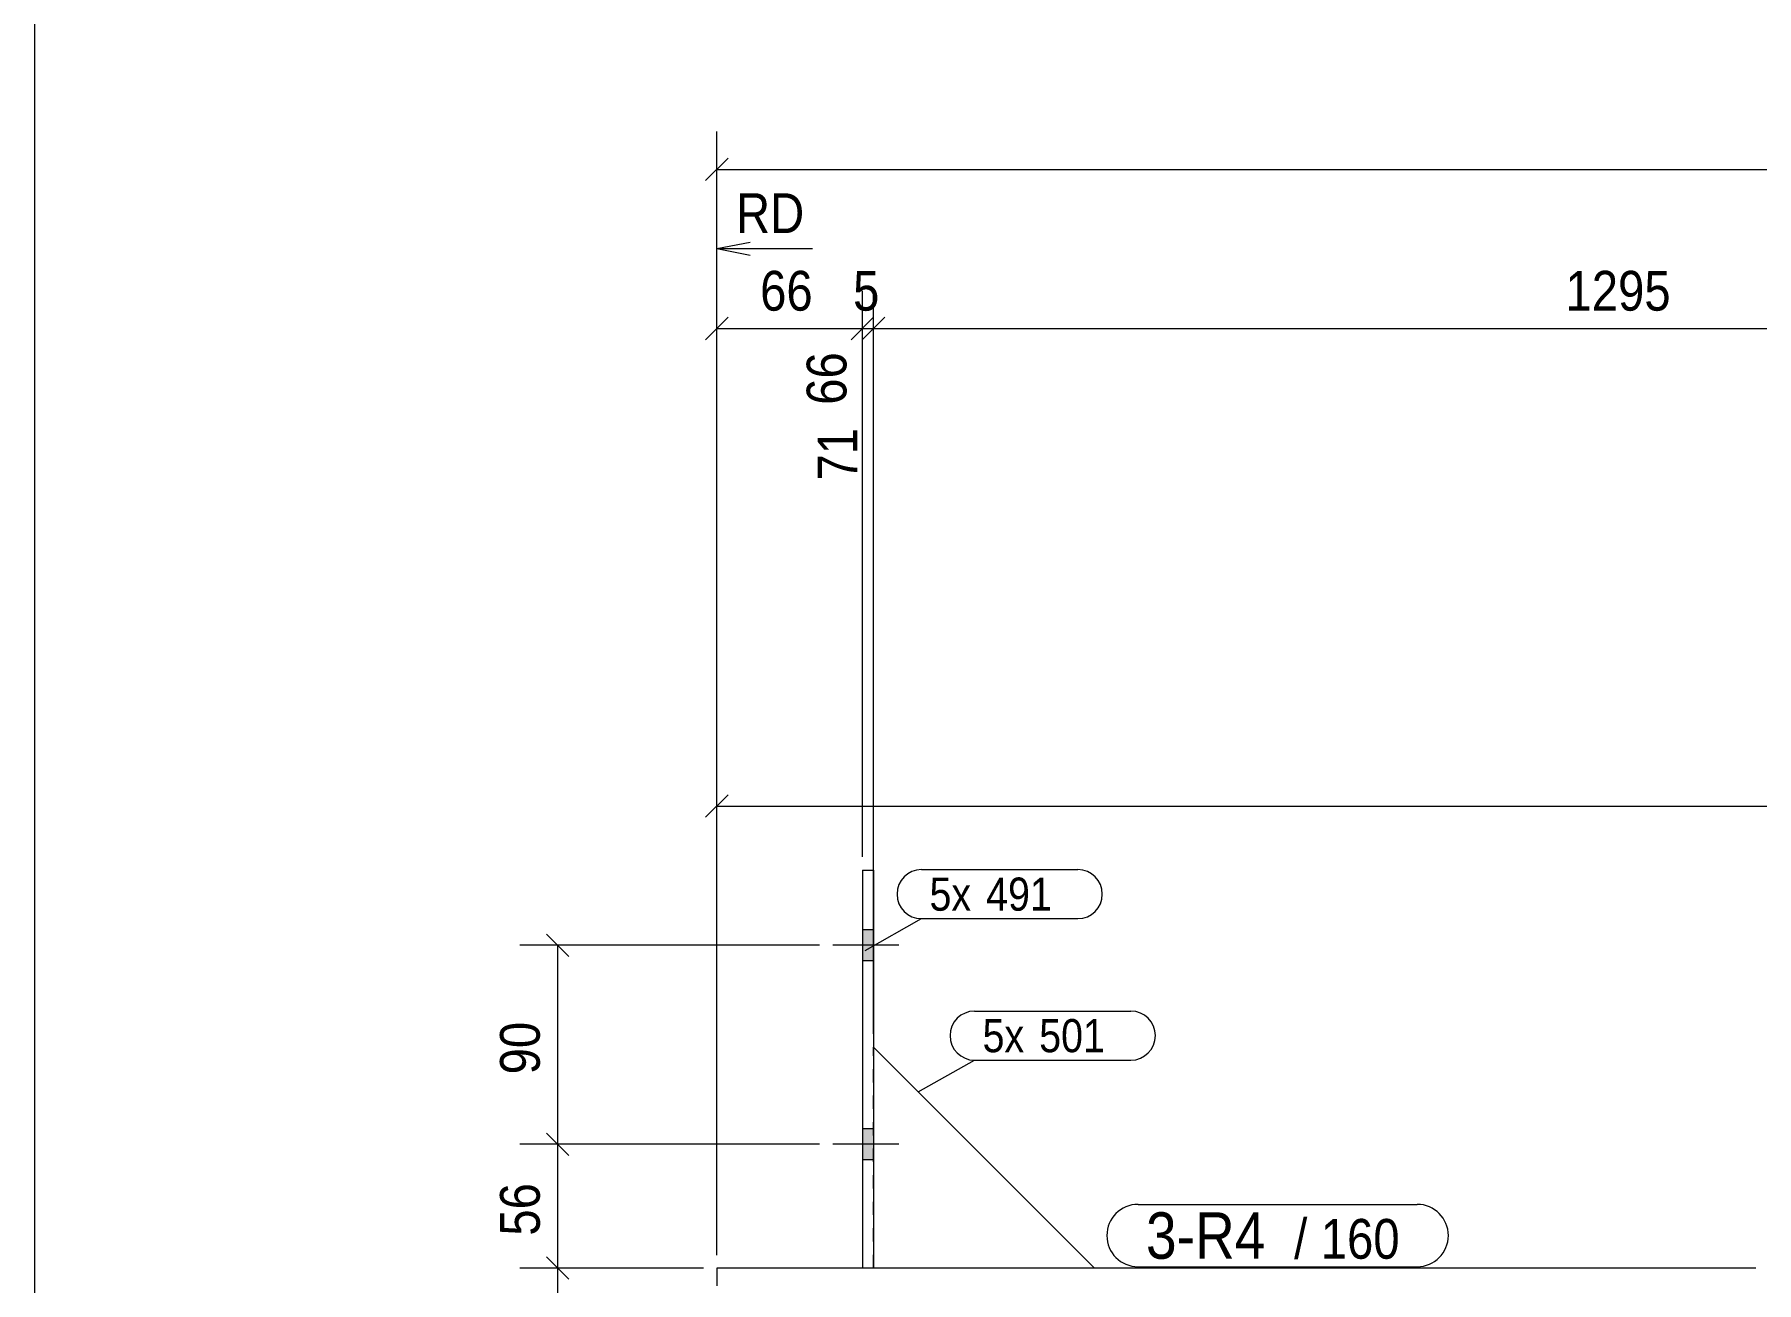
# Model space of a CAD drawing. Header units: millimetres. Extents: x 2 to 825, y 1 to 579.
# Drawn here: x 5 to 134.8, y 221.5 to 315.6 of the extents above; entities that cross this region are included whole.
import ezdxf

# ---------------------------------------------------------------- set-up
doc = ezdxf.new("R2010")
doc.units = ezdxf.units.MM
doc.linetypes.add('XKITLINE00', pattern=[0])
doc.linetypes.add('XKITLINE01', pattern=[4, 1, -1, 1, -1])
for name, color, linetype, lineweight in [('Bolt', 3, 'Continuous', 0), ('Dimensions', 7, 'Continuous', 0), ('DrawingSheet', 5, 'Continuous', 0), ('Part', 2, 'Continuous', 0), ('PartMark', 7, 'Continuous', 0)]:
    doc.layers.add(name, color=color, linetype=linetype, lineweight=lineweight)
doc.styles.add('ARIAL', font='ARIAL.TTF')

# ---------------------------------------------------------------- blocks, each defined once
blk = doc.blocks.new('*A3')
at = {"layer": 'Bolt'}
for points in [[(67.42, 248.06), (68.25, 248.06), (68.25, 245.72), (67.42, 245.72)], [(67.42, 248.06), (68.25, 248.06), (68.25, 245.72), (67.42, 245.72)], [(67.42, 233.06), (68.25, 233.06), (68.25, 230.72), (67.42, 230.72)], [(67.42, 233.06), (68.25, 233.06), (68.25, 230.72), (67.42, 230.72)]]:
    blk.add_hatch(color=3, dxfattribs=at).paths.add_polyline_path(points, flags=17)
at = {"layer": 'Bolt', "color": 3, "linetype": 'XKITLINE00', "lineweight": 0}
for p, q in [((68.25, 248.06), (67.42, 248.06)), ((68.25, 248.06), (67.42, 248.06)), ((70.18, 246.89), (65.18, 246.89)), ((70.18, 246.89), (65.18, 246.89)), ((68.25, 245.72), (67.42, 245.72)), ((68.25, 245.72), (67.42, 245.72)), ((68.25, 233.06), (67.42, 233.06)), ((68.25, 233.06), (67.42, 233.06)), ((70.18, 231.89), (65.18, 231.89)), ((70.18, 231.89), (65.18, 231.89)), ((68.25, 230.72), (67.42, 230.72)), ((68.25, 230.72), (67.42, 230.72))]:
    blk.add_line(p, q, dxfattribs=at)
blk = doc.blocks.new('*A10')
at = {"layer": 'Part', "color": 2, "linetype": 'XKITLINE00', "lineweight": 0}
for p, q in [((134.78, 222.56), (56.45, 222.56)), ((56.45, 222.56), (56.45, 221.22))]:
    blk.add_line(p, q, dxfattribs=at)
blk = doc.blocks.new('*A11')
at = {"layer": 'Part', "color": 2, "linetype": 'XKITLINE00', "lineweight": 0}
blk.add_line((68.25, 239.22), (84.92, 222.56), dxfattribs=at)
at = {"layer": 'Part', "color": 7, "linetype": 'XKITLINE01', "lineweight": 0}
for p, q in [((68.25, 222.56), (68.25, 239.22)), ((84.92, 222.56), (68.25, 222.56))]:
    blk.add_line(p, q, dxfattribs=at)
blk = doc.blocks.new('*A12')
at = {"layer": 'Part', "color": 2, "linetype": 'XKITLINE00', "lineweight": 0}
for p, q in [((67.42, 252.56), (68.25, 252.56)), ((67.42, 252.56), (67.42, 222.56)), ((68.25, 252.56), (68.25, 222.56))]:
    blk.add_line(p, q, dxfattribs=at)
at = {"layer": 'Part', "color": 7, "linetype": 'XKITLINE01', "lineweight": 0}
blk.add_line((68.25, 222.56), (67.42, 222.56), dxfattribs=at)
blk = doc.blocks.new('*A54')
at = {"layer": 'DrawingSheet', "color": 5, "linetype": 'XKITLINE00', "lineweight": 0}
blk.add_line((5, 579), (5, 5), dxfattribs=at)
blk = doc.blocks.new('*A67')
at = {"layer": 'Dimensions', "color": 7, "linetype": 'XKITLINE00', "lineweight": 0}
for p, q in [((43.6, 232.74), (45.3, 231.04)), ((64.18, 231.89), (41.6, 231.89)), ((44.45, 222.56), (44.45, 231.89)), ((43.6, 223.4), (45.3, 221.71)), ((55.45, 222.56), (41.6, 222.56))]:
    blk.add_line(p, q, dxfattribs=at)
at = {"layer": 'Dimensions', "color": 3}
for p in [(44.45, 231.89), (44.45, 222.56)]:
    blk.add_point(p, dxfattribs=at)
at = {"layer": 'Dimensions', "color": 3, "style": 'ARIAL', "width": 0.85}
blk.add_text('56', height=3, rotation=90.0002, dxfattribs=at).set_placement((43.1, 225))
blk = doc.blocks.new('*A68')
at = {"layer": 'Dimensions', "color": 7, "linetype": 'XKITLINE00', "lineweight": 0}
for p, q in [((64.18, 246.89), (41.6, 246.89)), ((43.6, 247.74), (45.3, 246.04)), ((44.45, 231.89), (44.45, 246.89)), ((43.6, 232.74), (45.3, 231.04)), ((64.18, 231.89), (41.6, 231.89))]:
    blk.add_line(p, q, dxfattribs=at)
at = {"layer": 'Dimensions', "color": 3}
for p in [(44.45, 246.89), (44.45, 231.89)]:
    blk.add_point(p, dxfattribs=at)
at = {"layer": 'Dimensions', "color": 3, "style": 'ARIAL', "width": 0.85}
blk.add_text('90', height=3, rotation=90.0002, dxfattribs=at).set_placement((43.1, 237.16))
blk = doc.blocks.new('*A72')
at = {"layer": 'Dimensions', "color": 7, "linetype": 'XKITLINE00', "lineweight": 0}
for p, q in [((43.6, 223.4), (45.3, 221.71)), ((55.45, 222.56), (41.6, 222.56)), ((44.45, 214.22), (44.45, 222.56)), ((43.6, 215.07), (45.3, 213.37)), ((63.78, 214.22), (41.6, 214.22))]:
    blk.add_line(p, q, dxfattribs=at)
at = {"layer": 'Dimensions', "color": 3}
for p in [(44.45, 222.56), (44.45, 214.22)]:
    blk.add_point(p, dxfattribs=at)
at = {"layer": 'Dimensions', "color": 3, "style": 'ARIAL', "width": 0.85}
blk.add_text('50', height=3, rotation=90.0002, dxfattribs=at).set_placement((43.1, 216.16))
blk = doc.blocks.new('*A78')
at = {"layer": 'PartMark', "color": 7, "linetype": 'XKITLINE00', "lineweight": 0}
for p, q in [((88.2, 227.36), (109.25, 227.36)), ((88.2, 222.66), (109.25, 222.66))]:
    blk.add_line(p, q, dxfattribs=at)
for centre, start, end in [((88.2, 225.01), 90, 270), ((109.25, 225.01), 270, 90)]:
    blk.add_arc(centre, 2.35, start, end, dxfattribs=at)
at = {"layer": 'PartMark', "color": 1, "style": 'ARIAL', "width": 0.85}
blk.add_text('3-R4', height=3.5, dxfattribs=at).set_placement((88.8, 223.26))
at = {"layer": 'PartMark', "color": 3, "style": 'ARIAL', "width": 0.85}
for s, p in [('/', (99.97, 223.26)), ('160', (101.98, 223.26))]:
    blk.add_text(s, height=3, dxfattribs=at).set_placement(p)
blk = doc.blocks.new('*A79')
at = {"layer": 'PartMark', "color": 7, "linetype": 'XKITLINE00', "lineweight": 0}
for p, q in [((75.88, 241.93), (87.66, 241.93)), ((71.63, 235.84), (75.88, 238.23)), ((75.88, 238.23), (87.66, 238.23))]:
    blk.add_line(p, q, dxfattribs=at)
for centre, start, end in [((75.88, 240.08), 90, 270), ((87.66, 240.08), 270, 90)]:
    blk.add_arc(centre, 1.85, start, end, dxfattribs=at)
at = {"layer": 'PartMark', "color": 3, "style": 'ARIAL', "width": 0.85}
for s, p in [('5x', (76.48, 238.83)), ('501', (80.75, 238.83))]:
    blk.add_text(s, height=2.5, dxfattribs=at).set_placement(p)
blk = doc.blocks.new('*A80')
at = {"layer": 'PartMark', "color": 7, "linetype": 'XKITLINE00', "lineweight": 0}
for p, q in [((71.88, 252.6), (83.66, 252.6)), ((67.63, 246.51), (71.88, 248.9)), ((71.88, 248.9), (83.66, 248.9))]:
    blk.add_line(p, q, dxfattribs=at)
for centre, start, end in [((71.88, 250.75), 90, 270), ((83.66, 250.75), 270, 90)]:
    blk.add_arc(centre, 1.85, start, end, dxfattribs=at)
at = {"layer": 'PartMark', "color": 3, "style": 'ARIAL', "width": 0.85}
for s, p in [('5x', (72.48, 249.5)), ('491', (76.75, 249.5))]:
    blk.add_text(s, height=2.5, dxfattribs=at).set_placement(p)
blk = doc.blocks.new('*A87')
at = {"layer": 'Dimensions', "color": 7, "linetype": 'XKITLINE00', "lineweight": 0}
for p, q in [((56.45, 223.56), (56.45, 308.24)), ((57.3, 306.24), (55.6, 304.54)), ((56.45, 305.39), (657.79, 305.39))]:
    blk.add_line(p, q, dxfattribs=at)
at = {"layer": 'Dimensions', "color": 3}
blk.add_point((56.45, 305.39), dxfattribs=at)
blk = doc.blocks.new('*A88')
at = {"layer": 'Dimensions', "color": 7, "linetype": 'XKITLINE00', "lineweight": 0}
for p, q in [((56.45, 223.56), (56.45, 260.24)), ((57.3, 258.24), (55.6, 256.54)), ((56.45, 257.39), (655.13, 257.39))]:
    blk.add_line(p, q, dxfattribs=at)
at = {"layer": 'Dimensions', "color": 3}
blk.add_point((56.45, 257.39), dxfattribs=at)
blk = doc.blocks.new('*A99')
at = {"layer": 'Dimensions', "color": 7, "linetype": 'XKITLINE00', "lineweight": 0}
for p, q in [((56.45, 223.54), (56.45, 303.81)), ((58.95, 299.89), (56.45, 299.39)), ((58.95, 298.89), (56.45, 299.39)), ((63.67, 299.39), (56.45, 299.39)), ((56.45, 223.56), (56.45, 296.24)), ((67.42, 253.56), (67.42, 296.24)), ((57.3, 294.24), (55.6, 292.54)), ((68.27, 294.24), (66.57, 292.54)), ((56.45, 293.39), (67.42, 293.39))]:
    blk.add_line(p, q, dxfattribs=at)
at = {"layer": 'Dimensions', "color": 7}
blk.add_point((56.45, 299.39), dxfattribs=at)
at = {"layer": 'Dimensions', "color": 3}
for p in [(56.45, 293.39), (67.42, 293.39)]:
    blk.add_point(p, dxfattribs=at)
at = {"layer": 'Dimensions', "color": 3, "style": 'ARIAL', "width": 0.85}
for s, p in [('RD', (57.89, 300.59)), ('66', (59.71, 294.74))]:
    blk.add_text(s, height=3, dxfattribs=at).set_placement(p)
blk.add_text('66', height=3, rotation=90.0002, dxfattribs=at).set_placement((66.22, 287.64))
blk = doc.blocks.new('*A100')
at = {"layer": 'Dimensions', "color": 7, "linetype": 'XKITLINE00', "lineweight": 0}
for p, q in [((67.42, 253.56), (67.42, 296.24)), ((68.25, 240.22), (68.25, 296.24)), ((68.27, 294.24), (66.57, 292.54)), ((69.1, 294.24), (67.4, 292.54)), ((67.42, 293.39), (68.25, 293.39))]:
    blk.add_line(p, q, dxfattribs=at)
at = {"layer": 'Dimensions', "color": 3}
for p in [(67.42, 293.39), (68.25, 293.39)]:
    blk.add_point(p, dxfattribs=at)
at = {"layer": 'Dimensions', "color": 3, "style": 'ARIAL', "width": 0.85}
blk.add_text('5', height=3, dxfattribs=at).set_placement((66.72, 294.74))
blk.add_text('71', height=3, rotation=90.0002, dxfattribs=at).set_placement((67.05, 281.94))
blk = doc.blocks.new('*A101')
at = {"layer": 'Dimensions', "color": 7, "linetype": 'XKITLINE00', "lineweight": 0}
for p, q in [((68.25, 240.22), (68.25, 296.24)), ((181.52, 253.56), (181.52, 296.24)), ((69.1, 294.24), (67.4, 292.54)), ((182.37, 294.24), (180.67, 292.54)), ((68.25, 293.39), (181.52, 293.39))]:
    blk.add_line(p, q, dxfattribs=at)
at = {"layer": 'Dimensions', "color": 3}
for p in [(68.25, 293.39), (181.52, 293.39)]:
    blk.add_point(p, dxfattribs=at)
at = {"layer": 'Dimensions', "color": 3, "style": 'ARIAL', "width": 0.85}
blk.add_text('1295', height=3, dxfattribs=at).set_placement((120.43, 294.74))
blk.add_text('1366', height=3, rotation=90.0002, dxfattribs=at).set_placement((180.32, 283.19))

msp = doc.modelspace()

# ---------------------------------------------------------------- block references
at = {"lineweight": 0}
for name in ['*A54', '*A87', '*A99', '*A100', '*A101', '*A88', '*A12', '*A80', '*A3', '*A68', '*A79', '*A11', '*A67', '*A78', '*A72']:
    msp.add_blockref(name, (0, 0), dxfattribs=at)
at = {"layer": 'Part', "lineweight": 0}
msp.add_blockref('*A10', (0, 0), dxfattribs=at)

doc.saveas('drawing.dxf')
